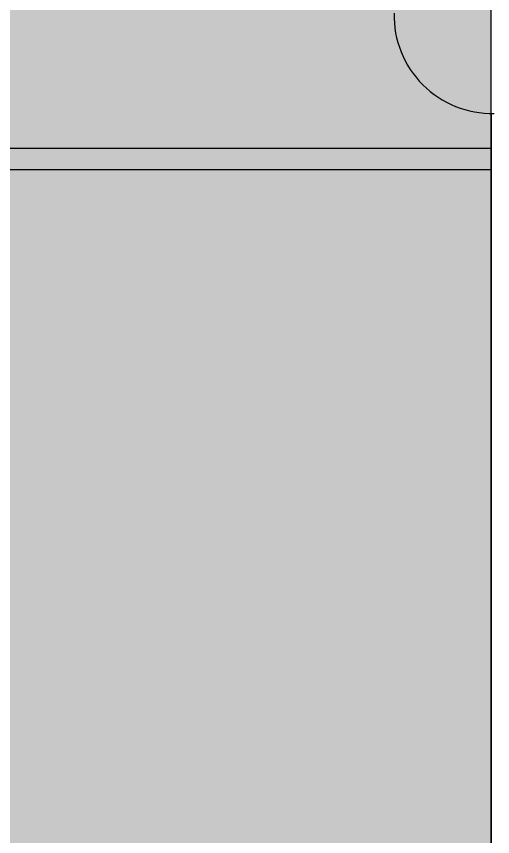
# Model space of a CAD drawing. Header units: millimetres. Extents: x 118559 to 211622, y 1329 to 63037.
# Drawn here: x 135965 to 140435, y 35944 to 43634 of the extents above; entities that cross this region are included whole.
import ezdxf

# ---------------------------------------------------------------- set-up
doc = ezdxf.new("R2010")
doc.units = ezdxf.units.MM
doc.header["$LTSCALE"] = 120
doc.layers.add('ARCH', color=9, linetype='Continuous')
doc.layers.add('공사제외', color=5, linetype='Continuous')

msp = doc.modelspace()

# ---------------------------------------------------------------- hatches: boundary and pattern name
at = {"layer": '공사제외', "linetype": 'Continuous'}
msp.add_hatch(color=253, dxfattribs=at).paths.add_polyline_path([(140420.1, 52274.1), (126880, 52274.1), (126880, 28344.3), (140420.1, 28344.3)])

# ---------------------------------------------------------------- linework, layer by layer
at = {"layer": 'ARCH', "color": 9}
for p, q in [((140420.1, 42724, 0), (140420.1, 31294.2, 0)), ((131830.1, 42398.1, 0), (140420.1, 42398.1, 0)), ((131830.1, 42198.1, 0), (140420.1, 42198.1, 0))]:
    msp.add_line(p, q, dxfattribs=at)
msp.add_arc((140430.1, 43644.1, 0), 920.1, 178.74493, 271.24482, dxfattribs=at)
at = {"layer": '공사제외', "linetype": 'Continuous', "elevation": 0}
msp.add_lwpolyline([(140420.1, 52274.1), (126880, 52274.1), (126880, 28344.3), (140420.1, 28344.3)], close=True, dxfattribs=at)

doc.saveas('drawing.dxf')
